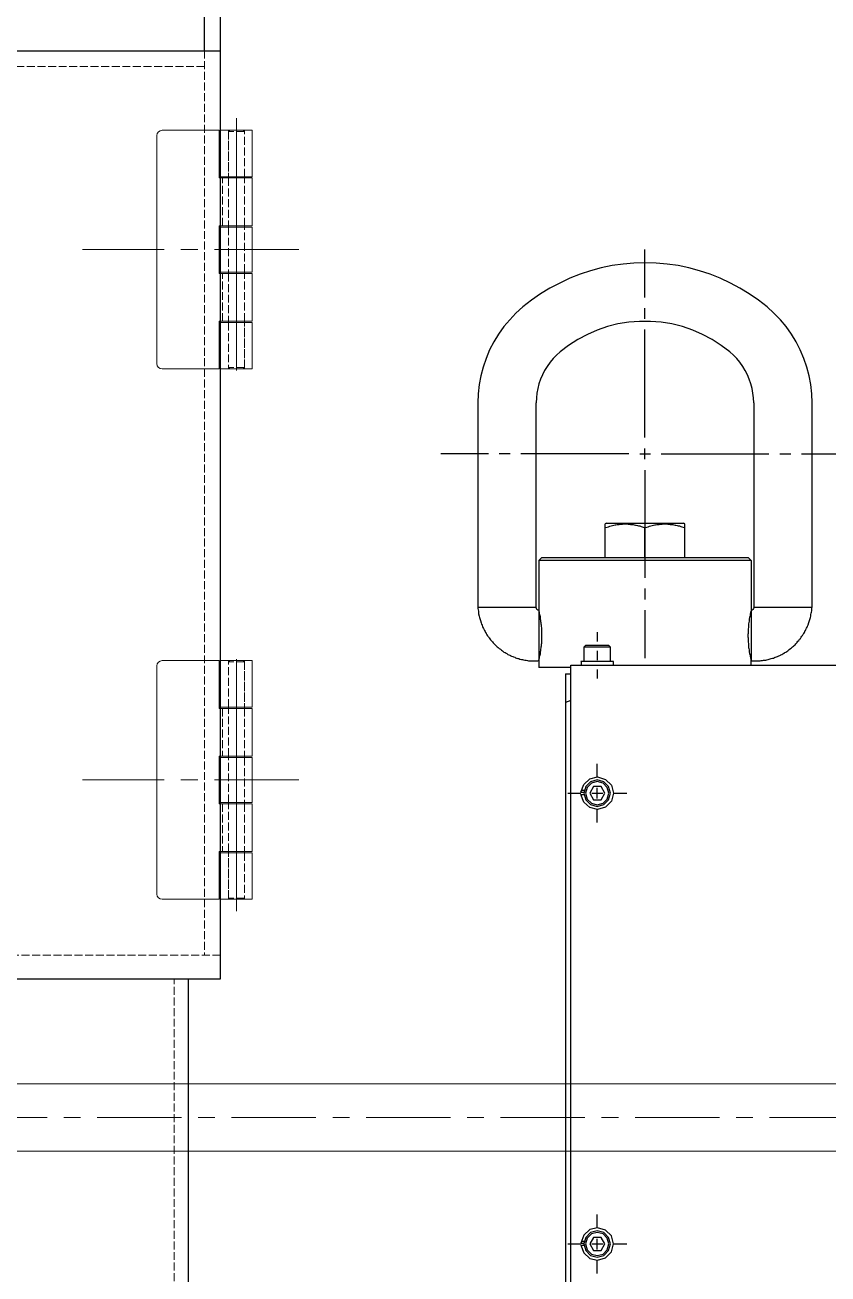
# Model space of a CAD drawing. Header units: millimetres. Extents: x -211 to 45495, y 24 to 52952.
# Drawn here: x 13071 to 13373.7, y 34323 to 34794 of the extents above; entities that cross this region are included whole.
import ezdxf

# ---------------------------------------------------------------- set-up
doc = ezdxf.new("R2010")
doc.units = ezdxf.units.MM
doc.linetypes.add('CENTER', pattern=[50.7, 31.8, -6.3, 6.3, -6.3])
doc.linetypes.add('DASHED', pattern=[4, 3, -1])
doc.layers.add('Layer2', color=7, linetype='Continuous')

# ---------------------------------------------------------------- blocks, each defined once
blk = doc.blocks.new('BLKF215')
at = {"layer": 'Layer2', "color": 7, "linetype": 'Continuous', "lineweight": 13}
for p, q in [((15040.9, 34394.67), (12099.21, 34394.67)), ((12099.21, 34369.27), (16159.21, 34369.27))]:
    blk.add_line(p, q, dxfattribs=at)
at = {"layer": 'Layer2', "color": 7, "linetype": 'CENTER', "lineweight": 13}
blk.add_line((12084.21, 34381.97), (15055.9, 34381.97), dxfattribs=at)
blk = doc.blocks.new('BLKF1578')
at = {"layer": 'Layer2', "color": 7, "linetype": 'Continuous', "lineweight": 25}
for p, q in [((13344.25, 34570.95), (13344.17, 34570.52)), ((13344.34, 34571.38), (13344.25, 34570.95)), ((13344.42, 34571.98), (13344.34, 34571.55)), ((13344.34, 34571.55), (13344.34, 34571.46)), ((13344.34, 34571.46), (13344.34, 34571.38)), ((13344.51, 34572.41), (13344.42, 34571.98)), ((13344.6, 34572.84), (13344.51, 34572.41)), ((13344.68, 34572.84), (13344.6, 34572.84)), ((13344.77, 34573.27), (13344.68, 34572.84)), ((13343.74, 34566.73), (13343.65, 34566.3)), ((13343.65, 34566.3), (13343.65, 34566.21)), ((13343.65, 34566.21), (13343.65, 34565.78)), ((13343.82, 34567.68), (13343.74, 34567.24)), ((13343.74, 34567.24), (13343.74, 34566.73)), ((13343.91, 34568.62), (13343.82, 34568.19)), ((13343.82, 34568.19), (13343.82, 34567.68)), ((13343.99, 34569.14), (13343.91, 34568.62)), ((13344.08, 34570.09), (13343.99, 34569.66)), ((13343.99, 34569.66), (13343.99, 34569.23)), ((13343.99, 34569.23), (13343.99, 34569.14)), ((13344.17, 34570.52), (13344.08, 34570.09)), ((13343.65, 34564.57), (13343.56, 34564.14)), ((13343.65, 34565.78), (13343.65, 34565.44)), ((13343.65, 34565.44), (13343.65, 34565.01)), ((13343.65, 34565.01), (13343.65, 34564.57))]:
    blk.add_line(p, q, dxfattribs=at)
blk = doc.blocks.new('BLKF1579')
at = {"layer": 'Layer2', "color": 7, "linetype": 'Continuous', "lineweight": 25}
for p, q in [((13264.85, 34572.84), (13264.85, 34572.93)), ((13264.94, 34572.41), (13264.85, 34572.84)), ((13265.03, 34571.98), (13264.94, 34572.41)), ((13265.11, 34571.64), (13265.03, 34571.98)), ((13265.11, 34571.55), (13265.11, 34571.64)), ((13265.2, 34571.21), (13265.11, 34571.55)), ((13265.29, 34570.78), (13265.2, 34571.21)), ((13265.37, 34570.34), (13265.29, 34570.78)), ((13265.37, 34569.83), (13265.37, 34570.34)), ((13265.46, 34569.4), (13265.37, 34569.83)), ((13265.46, 34569.31), (13265.46, 34569.4)), ((13265.54, 34568.97), (13265.46, 34569.31)), ((13265.63, 34568.54), (13265.54, 34568.97)), ((13265.63, 34568.02), (13265.63, 34568.54)), ((13265.72, 34567.59), (13265.63, 34568.02)), ((13265.72, 34567.16), (13265.72, 34567.59)), ((13265.8, 34566.64), (13265.72, 34567.16)), ((13265.8, 34566.56), (13265.8, 34566.64)), ((13265.8, 34566.47), (13265.8, 34566.56)), ((13265.8, 34566.04), (13265.8, 34566.47)), ((13265.8, 34565.61), (13265.8, 34566.04)), ((13265.89, 34565.26), (13265.8, 34565.61)), ((13265.8, 34561.73), (13265.89, 34562.08)), ((13265.8, 34561.3), (13265.8, 34561.73)), ((13265.8, 34560.87), (13265.8, 34561.3)), ((13265.89, 34564.83), (13265.89, 34565.26)), ((13265.89, 34564.4), (13265.89, 34564.83)), ((13265.89, 34563.97), (13265.89, 34564.4)), ((13265.89, 34563.54), (13265.89, 34563.97)), ((13265.89, 34563.46), (13265.89, 34563.54)), ((13265.89, 34563.37), (13265.89, 34563.46)), ((13265.89, 34562.94), (13265.89, 34563.37)), ((13265.89, 34562.51), (13265.89, 34562.94)), ((13265.89, 34562.08), (13265.89, 34562.51)), ((13265.11, 34556.05), (13265.2, 34556.48)), ((13265.2, 34556.48), (13265.29, 34556.82)), ((13265.29, 34556.82), (13265.37, 34557.26)), ((13265.37, 34557.69), (13265.46, 34558.12)), ((13265.37, 34557.6), (13265.37, 34557.69)), ((13265.37, 34557.26), (13265.37, 34557.6)), ((13265.46, 34558.12), (13265.54, 34558.55)), ((13265.54, 34558.55), (13265.63, 34559.06)), ((13265.63, 34559.49), (13265.72, 34559.92)), ((13265.63, 34559.06), (13265.63, 34559.49)), ((13265.72, 34560.44), (13265.8, 34560.87)), ((13265.72, 34560.36), (13265.72, 34560.44)), ((13265.72, 34559.92), (13265.72, 34560.36)), ((13264.77, 34554.5), (13264.85, 34554.93)), ((13264.77, 34554.33), (13264.77, 34554.5)), ((13264.85, 34554.93), (13264.94, 34555.36)), ((13264.94, 34555.36), (13265.03, 34555.62)), ((13265.03, 34555.62), (13265.11, 34556.05))]:
    blk.add_line(p, q, dxfattribs=at)
blk = doc.blocks.new('BLKF1580')
at = {"layer": 'Layer2', "color": 7, "linetype": 'Continuous', "lineweight": 25}
for p, q in [((13343.56, 34563.8), (13343.56, 34563.28)), ((13343.56, 34563.28), (13343.65, 34562.85)), ((13343.65, 34562.85), (13343.65, 34561.22)), ((13343.65, 34561.22), (13343.74, 34560.79)), ((13343.74, 34560.79), (13343.74, 34560.7)), ((13343.74, 34560.7), (13343.74, 34560.61)), ((13343.74, 34560.61), (13343.74, 34560.18)), ((13343.74, 34560.18), (13343.82, 34559.67)), ((13343.82, 34559.67), (13343.82, 34559.24)), ((13343.82, 34559.24), (13343.91, 34558.81)), ((13343.91, 34558.81), (13343.99, 34558.29)), ((13343.99, 34558.29), (13343.99, 34557.94)), ((13343.99, 34557.94), (13344.08, 34557.86)), ((13344.08, 34557.86), (13344.08, 34557.43)), ((13344.08, 34557.43), (13344.17, 34557)), ((13344.17, 34557), (13344.25, 34556.57)), ((13344.25, 34556.57), (13344.34, 34556.14)), ((13344.34, 34556.14), (13344.42, 34555.79)), ((13344.42, 34555.79), (13344.51, 34555.36)), ((13344.51, 34555.36), (13344.6, 34554.93)), ((13344.6, 34554.93), (13344.68, 34554.5))]:
    blk.add_line(p, q, dxfattribs=at)
blk = doc.blocks.new('BLKF1581')
at = {"layer": 'Layer2', "color": 7, "linetype": 'Continuous', "lineweight": 25}
for p, q in [((13304.73, 34604.45), (13304.9, 34604.53)), ((13304.9, 34604.53), (13305.41, 34604.62)), ((13305.41, 34604.62), (13305.93, 34604.79)), ((13305.93, 34604.79), (13306.45, 34604.96)), ((13306.45, 34604.96), (13306.96, 34605.05)), ((13306.96, 34605.05), (13307.48, 34605.22)), ((13307.48, 34605.22), (13308, 34605.31)), ((13308, 34605.31), (13308.51, 34605.48)), ((13308.51, 34605.48), (13308.69, 34605.48)), ((13308.69, 34605.48), (13308.77, 34605.48)), ((13308.77, 34605.48), (13309.2, 34605.57)), ((13309.2, 34605.57), (13309.63, 34605.65)), ((13309.63, 34605.65), (13310.06, 34605.65)), ((13310.06, 34605.65), (13310.41, 34605.74)), ((13310.41, 34605.74), (13310.84, 34605.74)), ((13310.84, 34605.74), (13311.27, 34605.74)), ((13311.27, 34605.74), (13311.7, 34605.82)), ((13311.7, 34605.82), (13312.05, 34605.82)), ((13312.05, 34605.82), (13312.48, 34605.82)), ((13312.48, 34605.82), (13312.73, 34605.82)), ((13312.73, 34605.82), (13312.91, 34605.82)), ((13312.91, 34605.82), (13313.34, 34605.74)), ((13313.34, 34605.74), (13313.85, 34605.74)), ((13313.85, 34605.74), (13314.28, 34605.65)), ((13314.28, 34605.65), (13314.8, 34605.65)), ((13314.8, 34605.65), (13315.23, 34605.57)), ((13315.23, 34605.57), (13315.66, 34605.48)), ((13315.66, 34605.48), (13316.18, 34605.39)), ((13316.18, 34605.39), (13316.26, 34605.39)), ((13316.26, 34605.39), (13316.35, 34605.39)), ((13316.35, 34605.39), (13316.87, 34605.22)), ((13316.87, 34605.22), (13317.3, 34605.13)), ((13317.3, 34605.13), (13317.81, 34605.05)), ((13317.81, 34605.05), (13318.25, 34604.88)), ((13318.25, 34604.88), (13318.68, 34604.79)), ((13318.68, 34604.79), (13319.19, 34604.62)), ((13319.19, 34604.62), (13319.62, 34604.53))]:
    blk.add_line(p, q, dxfattribs=at)
blk = doc.blocks.new('BLKF1582')
at = {"layer": 'Layer2', "color": 7, "linetype": 'Continuous', "lineweight": 25}
for p, q in [((13289.74, 34604.45), (13289.83, 34604.53)), ((13289.83, 34604.53), (13290.43, 34604.62)), ((13290.43, 34604.62), (13290.95, 34604.79)), ((13290.95, 34604.79), (13291.46, 34604.96)), ((13291.46, 34604.96), (13291.98, 34605.05)), ((13291.98, 34605.05), (13292.5, 34605.22)), ((13292.5, 34605.22), (13293.01, 34605.31)), ((13293.01, 34605.31), (13293.53, 34605.48)), ((13293.53, 34605.48), (13293.7, 34605.48)), ((13293.7, 34605.48), (13293.79, 34605.48)), ((13293.79, 34605.48), (13294.22, 34605.57)), ((13294.22, 34605.57), (13294.65, 34605.65)), ((13294.65, 34605.65), (13294.99, 34605.65)), ((13294.99, 34605.65), (13295.43, 34605.74)), ((13295.43, 34605.74), (13295.86, 34605.74)), ((13295.86, 34605.74), (13296.29, 34605.74)), ((13296.29, 34605.74), (13296.63, 34605.82)), ((13296.63, 34605.82), (13297.06, 34605.82)), ((13297.06, 34605.82), (13297.49, 34605.82)), ((13297.49, 34605.82), (13297.75, 34605.82)), ((13297.75, 34605.82), (13297.92, 34605.82)), ((13297.92, 34605.82), (13298.35, 34605.74)), ((13298.35, 34605.74), (13298.78, 34605.74)), ((13298.78, 34605.74), (13299.3, 34605.65)), ((13299.3, 34605.65), (13299.73, 34605.65)), ((13299.73, 34605.65), (13300.25, 34605.57)), ((13300.25, 34605.57), (13300.68, 34605.48)), ((13300.68, 34605.48), (13301.11, 34605.39)), ((13301.11, 34605.39), (13301.28, 34605.39)), ((13301.28, 34605.39), (13301.37, 34605.39)), ((13301.37, 34605.39), (13301.88, 34605.22)), ((13301.88, 34605.22), (13302.31, 34605.13)), ((13302.31, 34605.13), (13302.74, 34605.05)), ((13302.74, 34605.05), (13303.26, 34604.88)), ((13303.26, 34604.88), (13303.69, 34604.79)), ((13303.69, 34604.79), (13304.12, 34604.62)), ((13304.12, 34604.62), (13304.64, 34604.53))]:
    blk.add_line(p, q, dxfattribs=at)
blk = doc.blocks.new('BLKF1583')
at = {"layer": 'Layer2', "color": 7, "linetype": 'Continuous', "lineweight": 25}
for p, q in [((13263.82, 34573.88), (13263.82, 34573.96)), ((13263.99, 34573.62), (13263.82, 34573.88)), ((13264.34, 34573.36), (13263.99, 34573.62)), ((13264.77, 34573.27), (13264.34, 34573.36))]:
    blk.add_line(p, q, dxfattribs=at)
blk = doc.blocks.new('BLKF1584')
at = {"layer": 'Layer2', "color": 7, "linetype": 'Continuous', "lineweight": 25}
for p, q in [((13241.69, 34574.48), (13241.69, 34574.39)), ((13241.69, 34574.39), (13241.78, 34573.88)), ((13241.78, 34573.88), (13241.86, 34573.44)), ((13241.86, 34573.44), (13241.95, 34572.93)), ((13241.95, 34572.93), (13241.95, 34572.5)), ((13241.95, 34572.5), (13242.03, 34571.98)), ((13242.03, 34571.98), (13242.12, 34571.55)), ((13242.12, 34571.55), (13242.12, 34571.46)), ((13242.12, 34571.46), (13242.21, 34571.03)), ((13242.21, 34571.03), (13242.38, 34570.6)), ((13242.38, 34570.6), (13242.47, 34570.17)), ((13242.47, 34570.17), (13242.55, 34569.83)), ((13242.55, 34569.83), (13242.72, 34569.4)), ((13242.72, 34569.4), (13242.81, 34569.05)), ((13242.81, 34569.05), (13242.81, 34568.97)), ((13242.81, 34568.97), (13242.98, 34568.54)), ((13242.98, 34568.54), (13243.15, 34568.02)), ((13243.15, 34568.02), (13243.33, 34567.59)), ((13243.33, 34567.59), (13243.5, 34567.16)), ((13243.5, 34567.16), (13243.67, 34566.81)), ((13243.67, 34566.81), (13243.67, 34566.73)), ((13243.67, 34566.73), (13243.84, 34566.38)), ((13243.84, 34566.38), (13244.1, 34565.95)), ((13244.1, 34565.95), (13244.27, 34565.61)), ((13244.27, 34565.61), (13244.45, 34565.26)), ((13244.45, 34565.26), (13244.62, 34564.92)), ((13244.62, 34564.92), (13244.7, 34564.83)), ((13244.7, 34564.83), (13244.88, 34564.49)), ((13244.88, 34564.49), (13245.13, 34564.06)), ((13245.13, 34564.06), (13245.39, 34563.63)), ((13245.39, 34563.63), (13245.74, 34563.28)), ((13245.74, 34563.28), (13245.91, 34562.94)), ((13245.91, 34562.94), (13246, 34562.85)), ((13246, 34562.85), (13246.25, 34562.51)), ((13246.25, 34562.51), (13246.51, 34562.16)), ((13246.51, 34562.16), (13246.77, 34561.82)), ((13246.77, 34561.82), (13247.12, 34561.47)), ((13247.12, 34561.47), (13247.2, 34561.39)), ((13247.2, 34561.39), (13247.46, 34561.04)), ((13247.46, 34561.04), (13247.72, 34560.79)), ((13247.72, 34560.79), (13248.06, 34560.44)), ((13248.06, 34560.44), (13248.23, 34560.27)), ((13248.23, 34560.27), (13248.32, 34560.18)), ((13248.32, 34560.18), (13248.67, 34559.84)), ((13248.67, 34559.84), (13249.01, 34559.49)), ((13249.01, 34559.49), (13249.44, 34559.24)), ((13249.44, 34559.24), (13249.78, 34558.89)), ((13249.78, 34558.89), (13250.22, 34558.55)), ((13250.22, 34558.55), (13250.47, 34558.29)), ((13250.47, 34558.29), (13250.65, 34558.2)), ((13250.65, 34558.2), (13250.99, 34558.03)), ((13250.99, 34558.03), (13251.33, 34557.77)), ((13251.33, 34557.77), (13251.59, 34557.51)), ((13251.59, 34557.51), (13252.02, 34557.34)), ((13252.02, 34557.34), (13252.37, 34557.08)), ((13252.37, 34557.08), (13252.71, 34556.91)), ((13252.71, 34556.91), (13253.06, 34556.65)), ((13253.06, 34556.65), (13253.4, 34556.48)), ((13253.4, 34556.48), (13253.75, 34556.31)), ((13253.75, 34556.31), (13254, 34556.22)), ((13254, 34556.22), (13254.09, 34556.14)), ((13254.09, 34556.14), (13254.43, 34555.96)), ((13254.43, 34555.96), (13254.87, 34555.79)), ((13254.87, 34555.79), (13255.21, 34555.71)), ((13255.21, 34555.71), (13255.64, 34555.53)), ((13255.64, 34555.53), (13255.98, 34555.36)), ((13255.98, 34555.36), (13256.33, 34555.27)), ((13256.33, 34555.27), (13256.42, 34555.27)), ((13256.42, 34555.27), (13256.76, 34555.1)), ((13256.76, 34555.1), (13257.19, 34555.02)), ((13257.19, 34555.02), (13257.62, 34554.84)), ((13257.62, 34554.84), (13258.14, 34554.76)), ((13258.14, 34554.76), (13258.57, 34554.67)), ((13258.57, 34554.67), (13258.91, 34554.59)), ((13258.91, 34554.59), (13259, 34554.59)), ((13259, 34554.59), (13259.43, 34554.5)), ((13259.43, 34554.5), (13259.95, 34554.41)), ((13259.95, 34554.41), (13260.46, 34554.33)), ((13260.46, 34554.33), (13260.89, 34554.24)), ((13260.89, 34554.24), (13261.41, 34554.24)), ((13261.41, 34554.24), (13261.75, 34554.24)), ((13261.75, 34554.24), (13261.84, 34554.24)), ((13261.84, 34554.24), (13262.36, 34554.24)), ((13262.36, 34554.24), (13262.87, 34554.24)), ((13262.87, 34554.24), (13263.39, 34554.24)), ((13263.39, 34554.24), (13263.82, 34554.24)), ((13263.82, 34554.24), (13264.34, 34554.24))]:
    blk.add_line(p, q, dxfattribs=at)
blk = doc.blocks.new('BLKF1585')
at = {"layer": 'Layer2', "color": 7, "linetype": 'Continuous', "lineweight": 25}
for p, q in [((13344.77, 34573.27), (13344.77, 34554.33)), ((13366.99, 34570.17), (13367.16, 34570.6)), ((13367.16, 34570.6), (13367.24, 34571.03)), ((13367.24, 34571.21), (13367.33, 34571.72)), ((13367.24, 34571.12), (13367.24, 34571.21)), ((13367.24, 34571.03), (13367.24, 34571.12)), ((13367.33, 34571.72), (13367.42, 34572.15)), ((13367.42, 34572.15), (13367.5, 34572.58)), ((13367.5, 34572.58), (13367.59, 34573.01)), ((13367.59, 34573.44), (13367.67, 34573.96)), ((13367.59, 34573.01), (13367.59, 34573.44)), ((13367.67, 34573.96), (13367.76, 34574.39)), ((13365.26, 34565.69), (13365.44, 34566.04)), ((13365.44, 34566.04), (13365.69, 34566.47)), ((13365.69, 34566.47), (13365.87, 34566.9)), ((13365.87, 34566.9), (13366.04, 34567.33)), ((13366.04, 34567.33), (13366.21, 34567.76)), ((13366.21, 34567.76), (13366.38, 34568.11)), ((13366.38, 34568.28), (13366.56, 34568.62)), ((13366.38, 34568.11), (13366.38, 34568.28)), ((13366.56, 34568.62), (13366.64, 34569.05)), ((13366.64, 34569.05), (13366.81, 34569.4)), ((13366.81, 34569.4), (13366.9, 34569.83)), ((13366.9, 34569.83), (13366.99, 34570.17)), ((13361.82, 34560.87), (13362.08, 34561.13)), ((13362.08, 34561.13), (13362.16, 34561.22)), ((13362.16, 34561.22), (13362.42, 34561.56)), ((13362.42, 34561.56), (13362.77, 34561.91)), ((13362.77, 34561.91), (13363.02, 34562.34)), ((13363.02, 34562.34), (13363.37, 34562.68)), ((13363.37, 34562.68), (13363.63, 34563.11)), ((13363.63, 34563.11), (13363.89, 34563.46)), ((13363.89, 34563.46), (13364.14, 34563.8)), ((13364.14, 34563.8), (13364.4, 34564.23)), ((13364.4, 34564.23), (13364.57, 34564.57)), ((13364.57, 34564.57), (13364.83, 34564.92)), ((13364.83, 34564.92), (13365.01, 34565.26)), ((13365.01, 34565.26), (13365.18, 34565.61)), ((13365.18, 34565.61), (13365.26, 34565.69)), ((13355.62, 34556.22), (13355.88, 34556.39)), ((13355.88, 34556.39), (13355.96, 34556.48)), ((13355.96, 34556.48), (13356.31, 34556.65)), ((13356.31, 34556.65), (13356.74, 34556.82)), ((13356.74, 34556.82), (13357.08, 34557.08)), ((13357.08, 34557.08), (13357.43, 34557.26)), ((13357.43, 34557.26), (13357.43, 34557.34)), ((13357.43, 34557.34), (13357.51, 34557.34)), ((13357.51, 34557.34), (13357.86, 34557.51)), ((13357.86, 34557.51), (13358.2, 34557.77)), ((13358.2, 34557.77), (13358.55, 34558.03)), ((13358.55, 34558.03), (13358.72, 34558.2)), ((13358.72, 34558.2), (13358.81, 34558.2)), ((13358.81, 34558.2), (13359.15, 34558.46)), ((13359.15, 34558.46), (13359.58, 34558.81)), ((13359.58, 34558.81), (13359.92, 34559.06)), ((13359.92, 34559.06), (13360.27, 34559.32)), ((13360.27, 34559.41), (13360.36, 34559.49)), ((13360.27, 34559.32), (13360.27, 34559.41)), ((13360.36, 34559.49), (13360.7, 34559.75)), ((13360.7, 34559.75), (13360.96, 34560.01)), ((13360.96, 34560.01), (13361.3, 34560.27)), ((13361.3, 34560.27), (13361.56, 34560.61)), ((13361.56, 34560.61), (13361.82, 34560.87)), ((13344.77, 34554.33), (13344.85, 34554.24)), ((13344.85, 34554.24), (13348.21, 34554.24)), ((13348.21, 34554.24), (13348.56, 34554.33)), ((13348.56, 34554.33), (13348.99, 34554.33)), ((13348.99, 34554.33), (13349.42, 34554.41)), ((13349.42, 34554.41), (13349.76, 34554.41)), ((13349.76, 34554.41), (13349.85, 34554.5)), ((13349.85, 34554.5), (13350.28, 34554.5)), ((13350.28, 34554.5), (13350.71, 34554.59)), ((13350.71, 34554.59), (13351.14, 34554.67)), ((13351.14, 34554.67), (13351.57, 34554.84)), ((13351.57, 34554.84), (13352, 34554.93)), ((13352, 34554.93), (13352.35, 34555.02)), ((13352.35, 34555.02), (13352.78, 34555.19)), ((13352.78, 34555.19), (13353.21, 34555.27)), ((13353.21, 34555.27), (13353.55, 34555.45)), ((13353.55, 34555.45), (13353.81, 34555.53)), ((13353.81, 34555.53), (13353.9, 34555.53)), ((13353.9, 34555.53), (13354.33, 34555.71)), ((13354.33, 34555.71), (13354.76, 34555.88)), ((13354.76, 34555.88), (13355.19, 34556.05)), ((13355.19, 34556.05), (13355.62, 34556.22))]:
    blk.add_line(p, q, dxfattribs=at)
blk = doc.blocks.new('BLKF1586')
at = {"layer": 'Layer2', "color": 7, "linetype": 'Continuous', "lineweight": 25}
for p, q in [((13345.46, 34573.53), (13345.11, 34573.36)), ((13345.63, 34573.88), (13345.46, 34573.62)), ((13345.46, 34573.62), (13345.46, 34573.53)), ((13345.72, 34574.31), (13345.63, 34573.88))]:
    blk.add_line(p, q, dxfattribs=at)
blk = doc.blocks.new('BLKF1587')
at = {"layer": 'Layer2', "color": 7, "linetype": 'Continuous', "lineweight": 25}
for p, q in [((13256.07, 34685.31), (13253.75, 34682.81)), ((13258.65, 34687.63), (13256.07, 34685.31)), ((13251.51, 34680.23), (13249.53, 34677.38)), ((13253.75, 34682.81), (13251.51, 34680.23)), ((13247.72, 34674.46), (13246.17, 34671.44)), ((13249.53, 34677.38), (13247.72, 34674.46)), ((13246.17, 34671.44), (13244.88, 34668.26)), ((13243.76, 34664.98), (13242.9, 34661.71)), ((13244.88, 34668.26), (13243.76, 34664.98)), ((13242.9, 34661.71), (13242.21, 34658.35)), ((13242.21, 34658.35), (13241.86, 34654.91))]:
    blk.add_line(p, q, dxfattribs=at)
blk = doc.blocks.new('BLKF1588')
at = {"layer": 'Layer2', "color": 7, "linetype": 'Continuous', "lineweight": 25}
for p, q in [((13292.33, 34703.22), (13288.19, 34702.36)), ((13296.46, 34703.82), (13292.33, 34703.22)), ((13300.59, 34704.17), (13296.46, 34703.82)), ((13304.73, 34704.25), (13300.59, 34704.17)), ((13308.95, 34704.17), (13304.73, 34704.25)), ((13313.08, 34703.82), (13308.95, 34704.17)), ((13317.21, 34703.22), (13313.08, 34703.82)), ((13321.26, 34702.36), (13317.21, 34703.22)), ((13276.39, 34698.48), (13272.6, 34696.67)), ((13280.27, 34699.95), (13276.39, 34698.48)), ((13284.23, 34701.32), (13280.27, 34699.95)), ((13288.19, 34702.36), (13284.23, 34701.32)), ((13325.31, 34701.32), (13321.26, 34702.36)), ((13329.27, 34699.95), (13325.31, 34701.32)), ((13333.14, 34698.48), (13329.27, 34699.95)), ((13336.93, 34696.67), (13333.14, 34698.48)), ((13268.9, 34694.69), (13265.37, 34692.54)), ((13272.6, 34696.67), (13268.9, 34694.69)), ((13340.55, 34694.69), (13336.93, 34696.67)), ((13344.08, 34692.54), (13340.55, 34694.69)), ((13265.37, 34692.54), (13261.93, 34690.22)), ((13347.52, 34690.22), (13344.08, 34692.54)), ((13350.8, 34687.63), (13347.52, 34690.22))]:
    blk.add_line(p, q, dxfattribs=at)
blk = doc.blocks.new('BLKF1589')
at = {"layer": 'Layer2', "color": 7, "linetype": 'Continuous', "lineweight": 25}
for p, q in [((13355.79, 34682.81), (13353.38, 34685.31)), ((13357.94, 34680.23), (13355.79, 34682.81)), ((13359.92, 34677.38), (13357.94, 34680.23)), ((13361.73, 34674.46), (13359.92, 34677.38)), ((13363.28, 34671.44), (13361.73, 34674.46)), ((13364.66, 34668.26), (13363.28, 34671.44)), ((13365.78, 34664.98), (13364.66, 34668.26)), ((13366.64, 34661.71), (13365.78, 34664.98)), ((13367.24, 34658.35), (13366.64, 34661.71)), ((13367.59, 34654.91), (13367.24, 34658.35)), ((13367.76, 34651.46), (13367.59, 34654.91))]:
    blk.add_line(p, q, dxfattribs=at)
blk = doc.blocks.new('BLKF1590')
at = {"layer": 'Layer2', "color": 7, "linetype": 'Continuous', "lineweight": 25}
for p, q in [((13339.34, 34668.17), (13338.14, 34669.46)), ((13340.55, 34666.79), (13339.34, 34668.17)), ((13341.58, 34665.24), (13340.55, 34666.79)), ((13342.53, 34663.69), (13341.58, 34665.24)), ((13343.39, 34662.06), (13342.53, 34663.69)), ((13344.08, 34660.42), (13343.39, 34662.06)), ((13344.68, 34658.7), (13344.08, 34660.42)), ((13345.11, 34656.89), (13344.68, 34658.7)), ((13345.46, 34655.17), (13345.11, 34656.89)), ((13345.63, 34653.36), (13345.46, 34655.17)), ((13345.72, 34651.46), (13345.63, 34653.36))]:
    blk.add_line(p, q, dxfattribs=at)
blk = doc.blocks.new('BLKF1591')
at = {"layer": 'Layer2', "color": 7, "linetype": 'Continuous', "lineweight": 25}
for p, q in [((13271.4, 34669.46), (13270.11, 34668.17)), ((13272.78, 34670.67), (13271.4, 34669.46)), ((13267.87, 34665.24), (13266.92, 34663.69)), ((13268.99, 34666.79), (13267.87, 34665.24)), ((13270.11, 34668.17), (13268.99, 34666.79)), ((13265.37, 34660.42), (13264.77, 34658.7)), ((13266.06, 34662.06), (13265.37, 34660.42)), ((13266.92, 34663.69), (13266.06, 34662.06)), ((13264.34, 34656.89), (13263.99, 34655.17)), ((13264.77, 34658.7), (13264.34, 34656.89)), ((13263.99, 34655.17), (13263.82, 34653.36))]:
    blk.add_line(p, q, dxfattribs=at)
blk = doc.blocks.new('BLKF1592')
at = {"layer": 'Layer2', "color": 7, "linetype": 'Continuous', "lineweight": 25}
for p, q in [((13286.73, 34678.93), (13283.02, 34677.3)), ((13290.6, 34680.23), (13286.73, 34678.93)), ((13294.56, 34681.26), (13290.6, 34680.23)), ((13298.61, 34681.95), (13294.56, 34681.26)), ((13302.66, 34682.21), (13298.61, 34681.95)), ((13306.79, 34682.21), (13302.66, 34682.21)), ((13310.84, 34681.95), (13306.79, 34682.21)), ((13314.89, 34681.26), (13310.84, 34681.95)), ((13318.85, 34680.23), (13314.89, 34681.26)), ((13322.72, 34678.93), (13318.85, 34680.23)), ((13326.43, 34677.3), (13322.72, 34678.93)), ((13279.41, 34675.4), (13275.96, 34673.16)), ((13283.02, 34677.3), (13279.41, 34675.4)), ((13330.04, 34675.4), (13326.43, 34677.3)), ((13333.49, 34673.16), (13330.04, 34675.4)), ((13336.76, 34670.67), (13333.49, 34673.16))]:
    blk.add_line(p, q, dxfattribs=at)
blk = doc.blocks.new('BLKF1616')
at = {"layer": 'Layer2', "color": 7, "linetype": 'Continuous', "lineweight": 25}
for p, q in [((13282.42, 34506.79), (13281.73, 34504.3)), ((13284.23, 34508.6), (13282.42, 34506.79)), ((13286.73, 34509.29), (13284.23, 34508.6)), ((13289.22, 34508.6), (13286.73, 34509.29)), ((13291.03, 34506.79), (13289.22, 34508.6)), ((13291.72, 34504.3), (13291.03, 34506.79)), ((13281.73, 34504.3), (13282.42, 34501.8)), ((13282.42, 34501.8), (13284.23, 34499.99)), ((13284.23, 34499.99), (13286.73, 34499.3)), ((13286.73, 34499.3), (13289.22, 34499.99)), ((13289.22, 34499.99), (13291.03, 34501.8))]:
    blk.add_line(p, q, dxfattribs=at)
blk = doc.blocks.new('BLKF1617')
at = {"layer": 'Layer2', "color": 7, "linetype": 'Continuous', "lineweight": 25}
for p, q in [((13282.94, 34506.45), (13282.34, 34504.3)), ((13284.57, 34508.08), (13282.94, 34506.45)), ((13286.73, 34508.69), (13284.57, 34508.08)), ((13288.97, 34508.08), (13286.73, 34508.69)), ((13290.52, 34506.45), (13288.97, 34508.08)), ((13291.12, 34504.3), (13290.52, 34506.45)), ((13282.34, 34504.3), (13282.94, 34502.06)), ((13282.94, 34502.06), (13284.57, 34500.51)), ((13284.57, 34500.51), (13286.73, 34499.9)), ((13286.73, 34499.9), (13288.97, 34500.51)), ((13288.97, 34500.51), (13290.52, 34502.06))]:
    blk.add_line(p, q, dxfattribs=at)
blk = doc.blocks.new('BLKF1618')
at = {"layer": 'Layer2', "color": 7, "linetype": 'Continuous', "lineweight": 25}
for p, q in [((13282.94, 34336.46), (13282.34, 34334.31)), ((13284.57, 34338.09), (13282.94, 34336.46)), ((13286.73, 34338.7), (13284.57, 34338.09)), ((13288.97, 34338.09), (13286.73, 34338.7)), ((13290.52, 34336.46), (13288.97, 34338.09)), ((13291.12, 34334.31), (13290.52, 34336.46)), ((13282.34, 34334.31), (13282.94, 34332.07)), ((13282.94, 34332.07), (13284.57, 34330.52)), ((13284.57, 34330.52), (13286.73, 34329.91)), ((13286.73, 34329.91), (13288.97, 34330.52)), ((13288.97, 34330.52), (13290.52, 34332.07))]:
    blk.add_line(p, q, dxfattribs=at)
blk = doc.blocks.new('BLKF1619')
at = {"layer": 'Layer2', "color": 7, "linetype": 'Continuous', "lineweight": 25}
for p, q in [((13282.42, 34336.8), (13281.73, 34334.31)), ((13284.23, 34338.61), (13282.42, 34336.8)), ((13286.73, 34339.3), (13284.23, 34338.61)), ((13289.22, 34338.61), (13286.73, 34339.3)), ((13291.03, 34336.8), (13289.22, 34338.61)), ((13291.72, 34334.31), (13291.03, 34336.8)), ((13281.73, 34334.31), (13282.42, 34331.81)), ((13282.42, 34331.81), (13284.23, 34330)), ((13289.22, 34330), (13291.03, 34331.81)), ((13284.23, 34330), (13286.73, 34329.31)), ((13286.73, 34329.31), (13289.22, 34330))]:
    blk.add_line(p, q, dxfattribs=at)
blk = doc.blocks.new('BLKF1643')
at = {"layer": 'Layer2', "color": 7, "linetype": 'Continuous', "lineweight": 25}
for p, q in [((13286.9, 34340.42), (13283.89, 34339.73)), ((13289.91, 34339.47), (13286.9, 34340.42)), ((13283.89, 34339.73), (13281.65, 34337.58)), ((13292.07, 34337.32), (13289.91, 34339.47)), ((13292.84, 34334.31), (13292.07, 34337.32)), ((13280.61, 34333.88), (13281.65, 34330.95)), ((13281.65, 34330.95), (13283.89, 34328.88)), ((13289.91, 34329.05), (13292.07, 34331.29)), ((13292.07, 34331.29), (13292.84, 34334.31)), ((13283.89, 34328.88), (13286.9, 34328.19)), ((13286.9, 34328.19), (13289.91, 34329.05))]:
    blk.add_line(p, q, dxfattribs=at)
blk = doc.blocks.new('BLKF1644')
at = {"layer": 'Layer2', "color": 7, "linetype": 'Continuous', "lineweight": 25}
for p, q in [((13281.65, 34507.57), (13283.89, 34509.72)), ((13283.89, 34509.72), (13286.9, 34510.41)), ((13286.9, 34510.41), (13289.91, 34509.46)), ((13289.91, 34509.46), (13292.07, 34507.31)), ((13280.61, 34504.64), (13281.65, 34507.57)), ((13292.07, 34507.31), (13292.84, 34504.3)), ((13283.89, 34498.87), (13281.65, 34500.94)), ((13292.07, 34501.28), (13289.91, 34499.04)), ((13292.84, 34504.3), (13292.07, 34501.28)), ((13286.9, 34498.18), (13283.89, 34498.87)), ((13289.91, 34499.04), (13286.9, 34498.18))]:
    blk.add_line(p, q, dxfattribs=at)
blk = doc.blocks.new('BLKF1534')
at = {"layer": 'Layer2', "color": 7, "linetype": 'Continuous', "lineweight": 25}
for p, q in [((13304.73, 34691.25), (13304.73, 34709.25)), ((13261.93, 34690.22), (13258.65, 34687.63)), ((13304.73, 34683.15), (13304.73, 34687.2)), ((13353.38, 34685.31), (13350.8, 34687.63)), ((13304.73, 34638.37), (13304.73, 34679.11)), ((13275.96, 34673.16), (13272.78, 34670.67)), ((13338.14, 34669.46), (13336.76, 34670.67)), ((13241.86, 34654.91), (13241.78, 34651.46)), ((13241.78, 34651.46), (13241.78, 34574.31)), ((13263.82, 34653.36), (13263.74, 34651.46)), ((13263.74, 34574.31), (13263.74, 34651.46)), ((13345.72, 34651.46), (13345.72, 34574.31)), ((13367.76, 34574.31), (13367.76, 34651.46)), ((13245.74, 34632.26), (13227.74, 34632.26)), ((13253.92, 34632.26), (13249.78, 34632.26)), ((13298.61, 34632.26), (13257.97, 34632.26)), ((13302.74, 34632.26), (13306.79, 34632.26)), ((13304.73, 34630.28), (13304.73, 34634.33)), ((13310.84, 34632.26), (13351.49, 34632.26)), ((13355.62, 34632.26), (13359.67, 34632.26)), ((13363.71, 34632.26), (13381.71, 34632.26)), ((13304.73, 34626.15), (13304.73, 34585.5)), ((13290.26, 34606.08), (13289.74, 34605.82)), ((13289.74, 34593.08), (13289.74, 34605.82)), ((13290.26, 34606.08), (13319.28, 34606.08)), ((13304.64, 34604.53), (13304.73, 34604.45)), ((13304.73, 34593.08), (13304.73, 34604.45)), ((13319.71, 34605.82), (13319.28, 34606.08)), ((13319.62, 34604.53), (13319.71, 34604.45)), ((13319.71, 34593.08), (13319.71, 34605.82)), ((13265.72, 34593.08), (13264.77, 34592.05)), ((13344.77, 34592.05), (13264.77, 34592.05)), ((13264.77, 34592.05), (13264.77, 34573.27)), ((13343.74, 34593.08), (13265.72, 34593.08)), ((13344.77, 34592.05), (13343.74, 34593.08)), ((13344.77, 34592.05), (13344.77, 34573.27)), ((13304.73, 34581.45), (13304.73, 34577.32)), ((13263.74, 34574.31), (13241.78, 34574.31)), ((13263.82, 34573.96), (13263.74, 34574.31)), ((13264.85, 34572.93), (13264.77, 34573.27)), ((13264.77, 34573.27), (13264.77, 34554.33)), ((13264.77, 34573.27), (13264.77, 34554.33)), ((13304.73, 34573.27), (13304.73, 34555.27)), ((13345.11, 34573.36), (13344.77, 34573.27)), ((13344.77, 34573.27), (13344.77, 34554.33)), ((13367.76, 34574.31), (13345.72, 34574.31)), ((13367.76, 34574.39), (13367.76, 34574.48)), ((13286.73, 34565.01), (13286.73, 34561.47)), ((13343.56, 34564.14), (13343.56, 34563.8)), ((13282.34, 34560.01), (13281.73, 34559.41)), ((13291.72, 34559.41), (13281.73, 34559.41)), ((13281.73, 34559.41), (13281.73, 34553.98)), ((13291.12, 34560.01), (13282.34, 34560.01)), ((13286.73, 34557.94), (13286.73, 34554.5)), ((13291.72, 34559.41), (13291.12, 34560.01)), ((13291.72, 34553.98), (13291.72, 34559.41)), ((13264.34, 34554.24), (13264.77, 34554.33)), ((13264.77, 34554.33), (13264.77, 34551.74)), ((13276.74, 34551.74), (13264.77, 34551.74)), ((13276.74, 34552.52), (13672.69, 34552.52)), ((13276.74, 34319.32), (13276.74, 34552.52)), ((13292.84, 34553.98), (13280.61, 34553.98)), ((13280.61, 34553.98), (13280.61, 34553.9)), ((13280.61, 34553.9), (13280.7, 34553.72)), ((13280.7, 34552.69), (13280.61, 34552.61)), ((13280.61, 34552.61), (13280.61, 34552.52)), ((13280.7, 34553.72), (13280.7, 34552.52)), ((13280.7, 34553.21), (13280.7, 34552.69)), ((13292.84, 34552.52), (13292.84, 34553.98)), ((13344.68, 34554.5), (13344.77, 34554.33)), ((13344.77, 34552.52), (13344.77, 34554.33)), ((13274.76, 34549.25), (13274.76, 34029.29)), ((13274.76, 34549.25), (13276.74, 34549.25)), ((13286.73, 34550.97), (13286.73, 34547.52)), ((13276.74, 34539.26), (13274.76, 34538.48)), ((13286.73, 34510.41), (13286.73, 34515.4)), ((13280.61, 34504.64), (13281.73, 34504.64)), ((13280.7, 34505.41), (13281.91, 34505.41)), ((13285.35, 34506.79), (13283.89, 34504.3)), ((13288.19, 34506.79), (13285.35, 34506.79)), ((13286.73, 34502.23), (13286.73, 34506.36)), ((13289.57, 34504.3), (13288.19, 34506.79)), ((13275.62, 34504.3), (13280.61, 34504.3)), ((13280.61, 34503.86), (13281.73, 34503.86)), ((13281.65, 34500.94), (13280.61, 34503.86)), ((13283.89, 34504.3), (13285.35, 34501.8)), ((13284.75, 34504.3), (13288.79, 34504.3)), ((13285.35, 34501.8), (13288.19, 34501.8)), ((13288.19, 34501.8), (13289.57, 34504.3)), ((13290.52, 34502.06), (13291.12, 34504.3)), ((13291.03, 34501.8), (13291.72, 34504.3)), ((13292.84, 34504.3), (13297.84, 34504.3)), ((13286.73, 34493.19), (13286.73, 34498.18)), ((13286.73, 34340.42), (13286.73, 34345.41)), ((13281.65, 34337.58), (13280.61, 34334.65)), ((13280.7, 34335.43), (13281.91, 34335.43)), ((13285.35, 34336.8), (13283.89, 34334.31)), ((13288.19, 34336.8), (13285.35, 34336.8)), ((13286.73, 34332.24), (13286.73, 34336.29)), ((13289.57, 34334.31), (13288.19, 34336.8)), ((13275.62, 34334.31), (13280.61, 34334.31)), ((13280.61, 34334.65), (13281.73, 34334.65)), ((13280.61, 34333.88), (13281.73, 34333.88)), ((13283.89, 34334.31), (13285.35, 34331.81)), ((13284.75, 34334.31), (13288.79, 34334.31)), ((13285.35, 34331.81), (13288.19, 34331.81)), ((13288.19, 34331.81), (13289.57, 34334.31)), ((13290.52, 34332.07), (13291.12, 34334.31)), ((13291.03, 34331.81), (13291.72, 34334.31)), ((13292.84, 34334.31), (13297.84, 34334.31)), ((13286.73, 34323.2), (13286.73, 34328.19))]:
    blk.add_line(p, q, dxfattribs=at)
for name in ['BLKF1588', 'BLKF1587', 'BLKF1589', 'BLKF1592', 'BLKF1591', 'BLKF1590', 'BLKF1582', 'BLKF1581', 'BLKF1584', 'BLKF1583', 'BLKF1579', 'BLKF1578', 'BLKF1585', 'BLKF1586', 'BLKF1580', 'BLKF1644', 'BLKF1616', 'BLKF1617', 'BLKF1643', 'BLKF1619', 'BLKF1618']:
    blk.add_blockref(name, (0, 0), dxfattribs=at)
blk = doc.blocks.new('BLKF2438')
at = {"layer": 'Layer2', "color": 3, "linetype": 'Continuous', "lineweight": 25}
for p, q in [((12941.86, 34434.27), (13132.56, 34434.27)), ((13132.56, 34434.27), (13132.56, 34024.27))]:
    blk.add_line(p, q, dxfattribs=at)
at = {"layer": 'Layer2', "color": 7, "linetype": 'DASHED', "lineweight": 13}
blk.add_line((13127.26, 34024.27), (13127.26, 34434.27), dxfattribs=at)
blk = doc.blocks.new('BLKF2439')
at = {"layer": 'Layer2', "color": 7, "linetype": 'DASHED', "lineweight": 13}
for p, q in [((13148.21, 34754.27), (13147.71, 34753.77)), ((13153.71, 34753.77), (13153.21, 34754.27)), ((13147.71, 34753.77), (13147.71, 34736.77)), ((13153.71, 34753.77), (13147.71, 34753.77)), ((13153.71, 34736.77), (13153.71, 34753.77)), ((13147.71, 34736.27), (13147.71, 34718.27)), ((13153.71, 34718.27), (13153.71, 34736.27)), ((13147.71, 34717.77), (13147.71, 34700.77)), ((13153.71, 34700.77), (13153.71, 34717.77)), ((13147.71, 34700.27), (13147.71, 34682.27)), ((13153.71, 34682.27), (13153.71, 34700.27)), ((13147.71, 34681.77), (13147.71, 34664.77)), ((13153.71, 34664.77), (13153.71, 34681.77)), ((13147.71, 34664.77), (13148.21, 34664.27)), ((13153.71, 34664.77), (13147.71, 34664.77)), ((13153.21, 34664.27), (13153.71, 34664.77))]:
    blk.add_line(p, q, dxfattribs=at)
at = {"layer": 'Layer2', "color": 7, "linetype": 'CENTER', "lineweight": 13}
blk.add_line((13150.71, 34758.77), (13150.71, 34659.77), dxfattribs=at)
at = {"layer": 'Layer2', "color": 7, "linetype": 'Continuous', "lineweight": 13}
for p, q in [((13147.71, 34736.77), (13147.71, 34736.27)), ((13153.71, 34736.27), (13153.71, 34736.77)), ((13147.71, 34718.27), (13147.71, 34717.77)), ((13153.71, 34717.77), (13153.71, 34718.27)), ((13147.71, 34700.77), (13147.71, 34700.27)), ((13153.71, 34700.27), (13153.71, 34700.77)), ((13147.71, 34682.27), (13147.71, 34681.77)), ((13153.71, 34681.77), (13153.71, 34682.27))]:
    blk.add_line(p, q, dxfattribs=at)
blk = doc.blocks.new('BLKF2440')
at = {"layer": 'Layer2', "color": 7, "linetype": 'Continuous', "lineweight": 13}
for p, q in [((13144.21, 34754.27), (13122.71, 34754.27)), ((13144.21, 34754.27), (13144.21, 34736.27)), ((13120.71, 34666.27), (13120.71, 34752.27)), ((13144.21, 34736.27), (13156.71, 34736.27)), ((13156.71, 34718.27), (13156.71, 34736.27)), ((13144.21, 34718.27), (13144.21, 34700.27)), ((13156.71, 34718.27), (13144.21, 34718.27)), ((13144.21, 34700.27), (13156.71, 34700.27)), ((13156.71, 34682.27), (13156.71, 34700.27)), ((13156.71, 34682.27), (13144.21, 34682.27)), ((13144.21, 34682.27), (13144.21, 34664.27)), ((13144.21, 34664.27), (13122.71, 34664.27))]:
    blk.add_line(p, q, dxfattribs=at)
at = {"layer": 'Layer2', "color": 7, "linetype": 'DASHED', "lineweight": 13}
for p, q in [((13144.71, 34736.27), (13144.71, 34718.27)), ((13145.52, 34718.27), (13145.52, 34736.27)), ((13147.71, 34736.27), (13147.71, 34718.27)), ((13153.71, 34718.27), (13153.71, 34736.27)), ((13144.71, 34700.27), (13144.71, 34682.27)), ((13145.52, 34682.27), (13145.52, 34700.27)), ((13147.71, 34700.27), (13147.71, 34682.27)), ((13153.71, 34682.27), (13153.71, 34700.27))]:
    blk.add_line(p, q, dxfattribs=at)
at = {"layer": 'Layer2', "color": 7, "linetype": 'CENTER', "lineweight": 13}
for p, q in [((13150.71, 34718.27), (13150.71, 34736.27)), ((13150.71, 34682.27), (13150.71, 34700.27))]:
    blk.add_line(p, q, dxfattribs=at)
at = {"layer": 'Layer2', "color": 7, "linetype": 'Continuous', "lineweight": 13}
for centre, start, end in [((13122.71, 34752.27), 90, 180), ((13122.71, 34666.27), 180, 270)]:
    blk.add_arc(centre, 2, start, end, dxfattribs=at)
blk = doc.blocks.new('BLKF2441')
at = {"layer": 'Layer2', "color": 7, "linetype": 'CENTER', "lineweight": 13}
blk.add_line((13150.71, 34459.77), (13150.71, 34558.77), dxfattribs=at)
at = {"layer": 'Layer2', "color": 7, "linetype": 'DASHED', "lineweight": 13}
for p, q in [((13147.71, 34553.77), (13148.21, 34554.27)), ((13147.71, 34536.77), (13147.71, 34553.77)), ((13153.71, 34553.77), (13147.71, 34553.77)), ((13153.21, 34554.27), (13153.71, 34553.77)), ((13153.71, 34553.77), (13153.71, 34536.77)), ((13147.71, 34518.27), (13147.71, 34536.27)), ((13153.71, 34536.27), (13153.71, 34518.27)), ((13147.71, 34500.77), (13147.71, 34517.77)), ((13153.71, 34517.77), (13153.71, 34500.77)), ((13147.71, 34482.27), (13147.71, 34500.27)), ((13153.71, 34500.27), (13153.71, 34482.27)), ((13147.71, 34464.77), (13147.71, 34481.77)), ((13153.71, 34481.77), (13153.71, 34464.77)), ((13148.21, 34464.27), (13147.71, 34464.77)), ((13153.71, 34464.77), (13147.71, 34464.77)), ((13153.71, 34464.77), (13153.21, 34464.27))]:
    blk.add_line(p, q, dxfattribs=at)
at = {"layer": 'Layer2', "color": 7, "linetype": 'Continuous', "lineweight": 13}
for p, q in [((13147.71, 34536.27), (13147.71, 34536.77)), ((13153.71, 34536.77), (13153.71, 34536.27)), ((13147.71, 34517.77), (13147.71, 34518.27)), ((13153.71, 34518.27), (13153.71, 34517.77)), ((13147.71, 34500.27), (13147.71, 34500.77)), ((13153.71, 34500.77), (13153.71, 34500.27)), ((13147.71, 34481.77), (13147.71, 34482.27)), ((13153.71, 34482.27), (13153.71, 34481.77))]:
    blk.add_line(p, q, dxfattribs=at)
blk = doc.blocks.new('BLKF2442')
at = {"layer": 'Layer2', "color": 7, "linetype": 'Continuous', "lineweight": 13}
for p, q in [((13120.71, 34552.27), (13120.71, 34466.27)), ((13144.21, 34554.27), (13122.71, 34554.27)), ((13144.21, 34536.27), (13144.21, 34554.27)), ((13156.71, 34536.27), (13144.21, 34536.27)), ((13156.71, 34536.27), (13156.71, 34518.27)), ((13144.21, 34518.27), (13156.71, 34518.27)), ((13144.21, 34500.27), (13144.21, 34518.27)), ((13156.71, 34500.27), (13144.21, 34500.27)), ((13156.71, 34500.27), (13156.71, 34482.27)), ((13144.21, 34482.27), (13156.71, 34482.27)), ((13144.21, 34464.27), (13144.21, 34482.27)), ((13144.21, 34464.27), (13122.71, 34464.27))]:
    blk.add_line(p, q, dxfattribs=at)
at = {"layer": 'Layer2', "color": 7, "linetype": 'DASHED', "lineweight": 13}
for p, q in [((13144.71, 34518.27), (13144.71, 34536.27)), ((13145.52, 34536.27), (13145.52, 34518.27)), ((13147.71, 34518.27), (13147.71, 34536.27)), ((13153.71, 34536.27), (13153.71, 34518.27)), ((13144.71, 34482.27), (13144.71, 34500.27)), ((13145.52, 34500.27), (13145.52, 34482.27)), ((13147.71, 34482.27), (13147.71, 34500.27)), ((13153.71, 34500.27), (13153.71, 34482.27))]:
    blk.add_line(p, q, dxfattribs=at)
at = {"layer": 'Layer2', "color": 7, "linetype": 'CENTER', "lineweight": 13}
for p, q in [((13150.71, 34536.27), (13150.71, 34518.27)), ((13150.71, 34500.27), (13150.71, 34482.27))]:
    blk.add_line(p, q, dxfattribs=at)
at = {"layer": 'Layer2', "color": 7, "linetype": 'Continuous', "lineweight": 13}
for centre, start, end in [((13122.71, 34552.27), 90, 180), ((13122.71, 34466.27), 180, 270)]:
    blk.add_arc(centre, 2, start, end, dxfattribs=at)
blk = doc.blocks.new('BLKF2437')
at = {"layer": 'Layer2', "color": 3, "linetype": 'Continuous', "lineweight": 25}
for p, q in [((13138.71, 34784.27), (13138.71, 35228.27)), ((13144.71, 34434.27), (13144.71, 35228.27)), ((12929.71, 34784.27), (13144.71, 34784.27)), ((12929.71, 34434.27), (13144.71, 34434.27))]:
    blk.add_line(p, q, dxfattribs=at)
at = {"layer": 'Layer2', "color": 7, "linetype": 'DASHED', "lineweight": 13}
for p, q in [((13138.71, 34784.27), (13138.71, 34443.27)), ((12935.71, 34778.27), (13138.71, 34778.27)), ((13147.71, 34754.27), (13147.71, 34736.77)), ((13153.71, 34736.77), (13153.71, 34754.27)), ((13147.71, 34717.77), (13147.71, 34700.77)), ((13153.71, 34700.77), (13153.71, 34717.77)), ((13147.71, 34681.77), (13147.71, 34664.27)), ((13153.71, 34664.27), (13153.71, 34681.77)), ((13147.71, 34536.77), (13147.71, 34554.27)), ((13153.71, 34554.27), (13153.71, 34536.77)), ((13147.71, 34500.77), (13147.71, 34517.77)), ((13153.71, 34517.77), (13153.71, 34500.77)), ((13147.71, 34464.27), (13147.71, 34481.77)), ((13153.71, 34481.77), (13153.71, 34464.27)), ((12929.71, 34443.27), (13144.71, 34443.27))]:
    blk.add_line(p, q, dxfattribs=at)
at = {"layer": 'Layer2', "color": 7, "linetype": 'Continuous', "lineweight": 13}
for p, q in [((13156.71, 34754.27), (13144.71, 34754.27)), ((13144.71, 34754.27), (13144.71, 34736.77)), ((13156.71, 34736.77), (13156.71, 34754.27)), ((13156.71, 34736.77), (13144.71, 34736.77)), ((13144.71, 34717.77), (13144.71, 34700.77)), ((13144.71, 34717.77), (13156.71, 34717.77)), ((13156.71, 34700.77), (13156.71, 34717.77)), ((13156.71, 34700.77), (13144.71, 34700.77)), ((13144.71, 34681.77), (13144.71, 34664.27)), ((13144.71, 34681.77), (13156.71, 34681.77)), ((13156.71, 34664.27), (13156.71, 34681.77)), ((13156.71, 34664.27), (13144.71, 34664.27)), ((13156.71, 34554.27), (13144.71, 34554.27)), ((13144.71, 34536.77), (13144.71, 34554.27)), ((13156.71, 34554.27), (13156.71, 34536.77)), ((13144.71, 34536.77), (13156.71, 34536.77)), ((13156.71, 34517.77), (13144.71, 34517.77)), ((13144.71, 34500.77), (13144.71, 34517.77)), ((13156.71, 34517.77), (13156.71, 34500.77)), ((13144.71, 34500.77), (13156.71, 34500.77)), ((13156.71, 34481.77), (13144.71, 34481.77)), ((13144.71, 34464.27), (13144.71, 34481.77)), ((13156.71, 34481.77), (13156.71, 34464.27)), ((13156.71, 34464.27), (13144.71, 34464.27))]:
    blk.add_line(p, q, dxfattribs=at)
at = {"layer": 'Layer2', "color": 7, "linetype": 'CENTER', "lineweight": 13}
for p, q in [((13150.71, 34736.77), (13150.71, 34754.27)), ((13150.71, 34700.77), (13150.71, 34717.77)), ((13174.21, 34709.27), (13092.71, 34709.27)), ((13150.71, 34664.27), (13150.71, 34681.77)), ((13150.71, 34554.27), (13150.71, 34536.77)), ((13150.71, 34517.77), (13150.71, 34500.77)), ((13174.21, 34509.27), (13092.71, 34509.27)), ((13150.71, 34481.77), (13150.71, 34464.27))]:
    blk.add_line(p, q, dxfattribs=at)
at = {"layer": 'Layer2', "color": 3, "linetype": 'Continuous', "lineweight": 25}
blk.add_blockref('BLKF2438', (0, 0), dxfattribs=at)
at = {"layer": 'Layer2', "color": 7, "linetype": 'Continuous', "lineweight": 13}
for name in ['BLKF2440', 'BLKF2442']:
    blk.add_blockref(name, (0, 0), dxfattribs=at)
at = {"layer": 'Layer2', "color": 7, "linetype": 'DASHED', "lineweight": 13}
for name in ['BLKF2439', 'BLKF2441']:
    blk.add_blockref(name, (0, 0), dxfattribs=at)

msp = doc.modelspace()

# ---------------------------------------------------------------- block references
at = {"layer": 'Layer2', "color": 7, "linetype": 'Continuous', "lineweight": 13}
for name in ['BLKF2437', 'BLKF215']:
    msp.add_blockref(name, (0, 0), dxfattribs=at)
at = {"layer": 'Layer2', "color": 7, "linetype": 'Continuous', "lineweight": 25}
msp.add_blockref('BLKF1534', (0, 0), dxfattribs=at)

doc.saveas('drawing.dxf')
